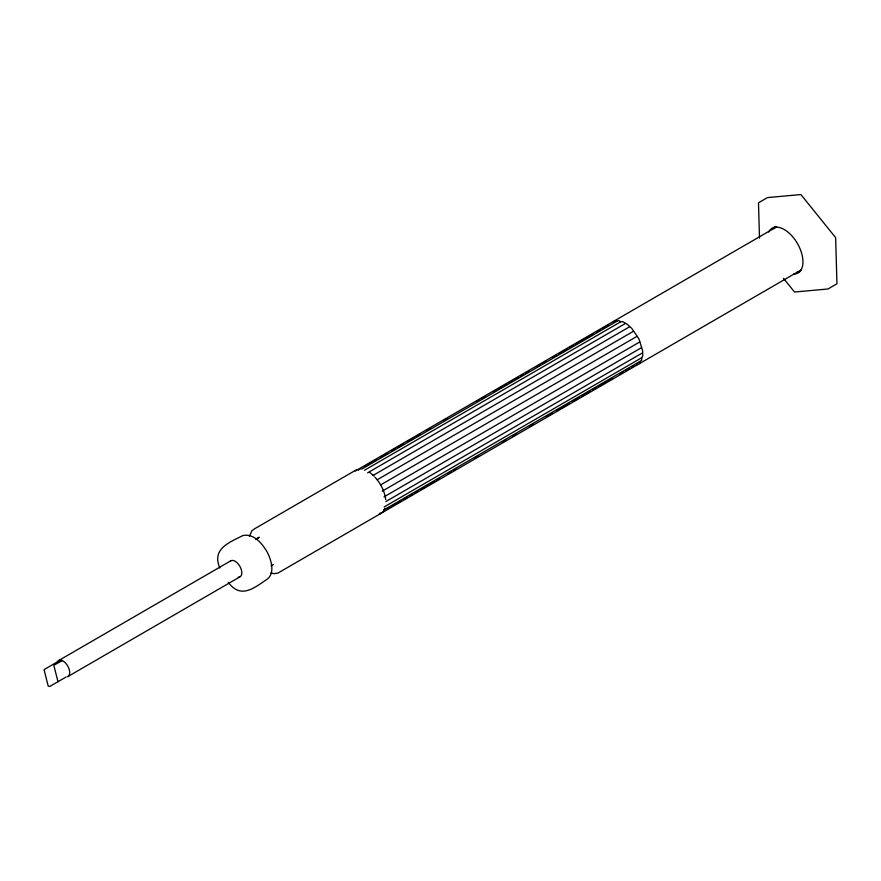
<?xml version="1.0" encoding="UTF-8"?>
<svg xmlns="http://www.w3.org/2000/svg" width="881" height="881" viewBox="0 0 881 881"><rect width="100%" height="100%" fill="white"/><g stroke="black" fill="none" stroke-linecap="round" stroke-linejoin="round"><path stroke-width="1.32" d="M364.503 470.245L620.808 321.73L622.834 321.675L627.36 324.384L631.754 328.36L639 338.987L642.634 350.704L642.745 355.979L641.698 357.73L641.687 360.384L383.841 509.912M249.411 536.496L251.834 530.747L254.807 528.666L357.025 469.43M639.518 363.6L640.146 361.397M385.074 508.326L383.092 511.784L380.107 513.865M378.918 514.625L380.085 513.05M636.401 365.417L637.569 363.842M613.451 322.303L614.63 320.728L616.832 321.279L618.495 320.431L620.808 321.73M773.826 228.675L774.707 227.981M257.428 538.522L259.256 537.234L255.699 539.304M355.219 471.06L776.646 226.846M358.336 470.135L360.714 468.758M364.271 466.699L367.829 464.628M370.207 463.263L376.143 459.816M380.878 457.074L386.814 453.627M391.56 450.885L395.117 448.814M397.496 447.449L403.432 444.002M408.178 441.26L414.103 437.813M416.482 436.447L420.039 434.377M427.164 430.258L430.721 428.188M443.771 420.633L447.328 418.563M476.995 401.373L479.363 400.007M481.742 398.63L485.299 396.56M493.602 391.748L495.981 390.371M498.349 389.006L501.917 386.935M504.284 385.559L506.663 384.182M509.031 382.817L512.588 380.746M514.967 379.37L518.524 377.31M520.902 375.934L523.27 374.557M525.649 373.192L529.206 371.121M536.32 367.003L539.888 364.932M542.255 363.556L545.813 361.496M552.938 357.378L556.495 355.307M558.862 353.931L567.177 349.118M569.544 347.742L573.102 345.682M575.48 344.306L583.784 339.493M586.162 338.117L593.276 333.998M596.833 331.928L600.402 329.868M602.769 328.492L608.705 325.056M361.717 469.099L616.832 321.279M367.619 472.844L625.103 323.646M373.126 475.399L629.419 326.884M59.027 660.343L231.152 560.602M377.2 479.76L633.494 331.245M380.691 484.88L636.985 336.366M382.244 491.169L639.727 341.971M66.163 676.96L49.788 686.442L48.202 686.079L44.05 669.615L60.415 660.133L62 660.497A9.262 5.132 59.9 0 1 69.037 668.833A9.262 5.132 59.9 0 1 67.551 676.751L239.665 577.011M384.006 496.884L641.489 347.676M271.062 565.899L273.429 564.523M385.867 501.553L642.161 353.039M384.215 506.927L641.698 357.73M387.211 508.921L390.768 506.861M393.146 505.485L401.45 500.672M403.817 499.296L407.385 497.236M409.753 495.86L412.132 494.483M414.499 493.107L418.057 491.047M420.435 489.671L423.992 487.6M426.371 486.235L428.739 484.858M431.106 483.482L434.674 481.422M437.042 480.046L439.421 478.669M447.724 473.857L451.281 471.787M453.66 470.421L456.028 469.044M475.013 458.043L478.57 455.973M502.302 442.229L505.87 440.159M512.984 436.04L516.541 433.981M529.591 426.415L533.159 424.345M546.209 416.79L552.145 413.343M556.891 410.601L568.752 403.718M572.309 401.659L579.434 397.529M581.801 396.164L590.116 391.351M592.484 389.975L596.041 387.904M598.419 386.539L606.723 381.715M609.09 380.35L612.658 378.279M619.772 374.161L623.33 372.09M625.708 370.714L629.265 368.654M631.644 367.278L634.012 365.901M801.534 269.718L277.889 573.102L274.123 573.674L270.896 572.936M799.596 270.852L800.73 270.61M369.624 472.304L374.084 476.092M374.91 477.161C380.625 483.306 384.612 491.191 385.735 499.527M228.267 582.429C240.348 598.21 252.01 589.642 266.018 579.984C275.544 574.247 271.458 560.712 267.505 552.629C262.615 544.029 254.091 533.181 242.936 535.538C228.465 542.784 211.671 549.105 219.843 568.014M783.517 278.363L794.53 292.018L827.942 288.99L836.95 283.77L835.64 237.639L800.906 194.558L767.483 197.586L758.486 202.806L759.488 238.079M62.077 660.772L53.818 665.232L57.981 681.707M60.492 660.42L60.415 660.133A9.262 5.132 59.9 0 0 57.199 662.391M230.051 561.373A9.262 5.132 59.9 0 1 240.216 566.912A9.262 5.132 59.9 0 1 238.277 577.22M768.65 231.978A25.857 14.316 59.9 0 1 797.206 243.112A25.857 14.316 59.9 0 1 793.583 274.134M799.871 271.645A25.857 14.316 59.9 0 1 797.261 272.009M773.43 228.146A25.857 14.316 59.9 0 1 775.291 226.417"/></g></svg>
